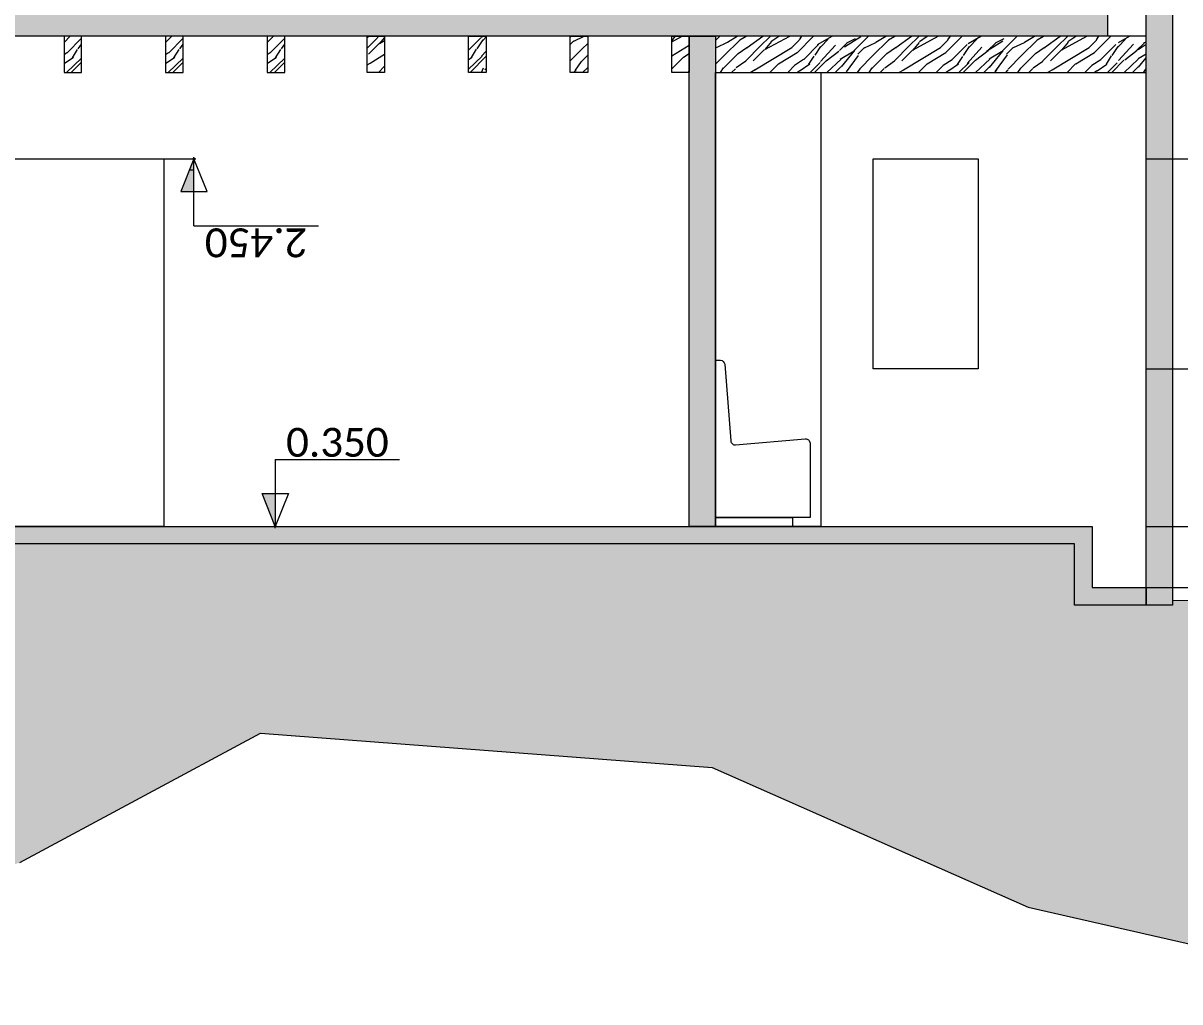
# Model space of a CAD drawing. Header units: metres. Extents: x -197 to 1099, y -24 to 14.
# Drawn here: x 944.16 to 950.77, y -2.37 to 3.22 of the extents above; entities that cross this region are included whole.
import ezdxf
from ezdxf.enums import TextEntityAlignment as Align

# ---------------------------------------------------------------- set-up
doc = ezdxf.new("R2010")
doc.units = ezdxf.units.M
doc.header["$LTSCALE"] = 0.001
doc.header["$PDMODE"] = 34
doc.header["$PDSIZE"] = 0.01
doc.linetypes.add('HIDDENX2', pattern=[19.05, 12.7, -6.35])
doc.layers.get('0').update_dxf_attribs({"lineweight": 13, "true_color": 0x000000})
for name, color, linetype, lineweight, true_color in [('Jach-Anotaciones-CalidaddeLínea 0.09', 7, 'Continuous', 9, 0x000000), ('Jach-Anotaciones-Hatch-Lum100%', 7, 'Continuous', 13, 0x000000), ('Jach-Anotaciones-Hatch-Lum50%', 9, 'Continuous', 13, 0x808080), ('Jach-Anotaciones-Hatch-Lum80%', 250, 'Continuous', 13, 0x333333), ('Jach-Anotaciones-LineasDetalle0.09mm', 7, 'Continuous', 15, 0x000000), ('JACH-Anotaciones-Textos-Lum75% @ 0.075', 7, 'Continuous', 13, 0x404040), ('JACH-Arq-Lineas-Proyeccion Niveles cortes', 9, 'HIDDENX2', 13, 0x808080), ('JACH-Arq-Mobiliario01-', 7, 'Continuous', 13, 0x666666)]:
    doc.layers.add(name, color=color, linetype=linetype, lineweight=lineweight, true_color=true_color)
doc.styles.add('02a-Calibri-JACH(1.8mm)', font='calibri.ttf', dxfattribs={"height": 2.2})
pattern_1 = [(45, (2.1289, -3.14825), (-0.42426407, 0.42426407), [0.12, -0.48]), (53.9726, (2.362218, -3.373106), (2.1213213634, 2.9698474861), [0.1154124, -11.4258174]), (50.7105, (2.33252, -3.35189), (3.3941187722, 4.242634612), [0.1205988, -5.9093256]), (29.5779, (2.20524, -3.224614), (5.9396913864, 3.3941177175), [0.1804992, -17.8694262]), (38.6599, (2.07372, -3.07612), (0.424263336, 0.4242650696), [0.1086648, -5.3245656]), (30.0686, (2.328277, -3.305224), (2.1213196482, 1.2727928944), [0.0931452, -9.2213592]), (33.6901, (1.93371, -3.20764), (0.424264035, 0.42426435), [0.2447532, -2.8146582]), (50.7105, (2.4004, -3.41129), (3.3941187722, 4.242634612), [0.0602994, -5.969625]), (45, (2.21797, -3.23734), (-0.42426407, 0.42426407), [0.06, -0.54]), (45, (2.0822, -3.2713), (-0.42426407, 0.42426407), [0.18, -0.42]), (56.3099, (2.10342, -3.12279), (1.272793197, 2.121319159), [0.061188, -2.9982234]), (47.7263, (2.217968, -3.322194), (8.0610191202, 8.9095438786), [0.1261428, -12.4881348]), (37.4054, (2.25191, -3.31371), (3.8183738783, 2.9698511006), [0.0907962, -8.9888502]), (45, (2.3919, -3.49614), (-0.42426407, 0.42426407), [0.12, -0.48]), (43.8309, (2.370703, -3.559782), (0.42426382061, 0.4242644723), [0.2940612, -29.11206]), (45, (2.0525, -3.2416), (-0.42426407, 0.42426407), [0.06, -0.54]), (45, (2.061, -3.1652), (-0.42426407, 0.42426407), [0.06, -0.54]), (45, (1.8319, -3.31795), (-0.42426407, 0.42426407), [0.09, -0.51]), (35.5377, (1.92523, -3.18219), (0.424263937, 0.424264266), [0.1824828, -3.4671744]), (45, (1.78946, -3.31795), (-0.42426407, 0.42426407), [0.12, -0.48]), (45, (2.12463, -3.74646), (-0.42426407, 0.42426407), [0.066, -0.534]), (45, (2.3198, -3.5089), (-0.42426407, 0.42426407), [0.06, -0.54]), (45, (2.0907, -3.7125), (-0.42426407, 0.42426407), [0.126, -0.474]), (50.4403, (2.281608, -3.470687), (3.8183787048, 4.6669024159), [0.12657, -12.5304432]), (45, (2.2519, -3.4325), (-0.42426407, 0.42426407), [0.114, -0.486]), (45, (2.0228, -3.64464), (-0.42426407, 0.42426407), [0.066, -0.534]), (43.8309, (2.005836, -3.525841), (0.42426382061, 0.4242644723), [0.2940612, -29.11206]), (45, (2.00584, -3.4495), (-0.42426407, 0.42426407), [0.06, -0.54]), (45, (1.9507, -3.4792), (-0.42426407, 0.42426407), [0.06, -0.54]), (45, (2.1204, -3.30947), (-0.42426407, 0.42426407), [0.12, -0.48]), (45, (2.02705, -3.38583), (-0.42426407, 0.42426407), [0.06, -0.54]), (45, (1.8913, -3.4198), (-0.42426407, 0.42426407), [0.12, -0.48]), (64.6538, (2.184027, -3.483415), (2.9698508897, 6.3639588359), [0.0891966, -8.8304436]), (56.3099, (1.99311, -3.43675), (1.272793197, 2.121319159), [0.061188, -2.9982234]), (56.3099, (2.18403, -3.28825), (1.272793197, 2.121319159), [0.061188, -2.9982234]), (50.7105, (1.89553, -3.25431), (3.3941187722, 4.242634612), [0.0602994, -5.969625]), (34.6952, (1.73431, -3.356135), (2.9698462212, 2.1213225838), [0.0670818, -6.641121]), (33.6901, (2.1713, -3.69979), (0.424264035, 0.42426435), [0.061188, -2.9982234]), (135, (2.2222, -3.66585), (-0.42426407, -0.42426407), [0, -0.6]), (31.6076, (1.895528, -3.517356), (8.9095326123, 5.5154459148), [0.129522, -12.8226924]), (56.3099, (2.09493, -3.19916), (1.272793197, 2.121319159), [0.061188, -2.9982234]), (55.3048, (2.36222, -3.466444), (1.6970578632, 2.545582644), [0.0670818, -6.641121]), (33.6901, (2.04826, -3.40705), (0.424264035, 0.42426435), [0.061188, -2.9982234]), (33.6901, (2.06948, -3.34341), (0.424264035, 0.42426435), [0.061188, -2.9982234]), (26.5651, (1.93795, -3.55978), (0.424263484, 0.424264476), [0.0758946, -1.8214716]), (30.9638, (1.84037, -3.36886), (0.424263374, 0.42426443), [0.2473866, -2.2264764]), (28.3008, (1.89553, -3.25431), (3.8183739412, 2.121322985), [0.1879254, -6.076257]), (45, (1.8743, -3.2331), (-0.42426407, 0.42426407), [0.072, -0.528]), (30.9638, (2.17978, -3.62342), (0.424263374, 0.42426443), [0.2473866, -2.2264764]), (30.9638, (2.10766, -3.63615), (0.424263374, 0.42426443), [0.2473866, -2.2264764]), (30.9638, (2.06948, -3.59797), (0.424263374, 0.42426443), [0.2473866, -2.2264764]), (34.6952, (1.83613, -3.45796), (2.9698462212, 2.1213225838), [0.0670818, -6.641121]), (30.9638, (1.97614, -3.33492), (0.424263374, 0.42426443), [0.123693, -2.35017]), (34.6952, (1.971895, -3.593723), (2.9698462212, 2.1213225838), [0.0670818, -6.641121]), (42.6141, (2.22221, -3.402805), (0.42426352545, 0.4242645661), [0.1441248, -14.268369]), (34.6952, (2.099174, -3.373106), (2.9698462212, 2.1213225838), [0.0670818, -6.641121]), (57.5288, (2.15433, -3.33492), (1.2727927045, 2.121320251), [0.055317, -5.4764094]), (34.5626, (1.993108, -3.614937), (5.51542654032, 3.8183827019), [0.2318364, -22.951773]), (36.8699, (2.18403, -3.483415), (0.4242639426, 0.4242637374), [0.0848526, -4.1577876]), (49.7636, (2.02705, -3.55554), (4.2426442934, 5.0911651756), [0.1444992, -7.0804572]), (45, (2.1204, -3.44523), (-0.42426407, 0.42426407), [0.186, -0.414]), (29.7449, (1.780976, -3.402805), (2.1213195093, 1.2727927962), [0.0684108, -6.7726416]), (35.5377, (2.22221, -3.66585), (0.424263937, 0.424264266), [0.1824828, -3.4671744]), (25.0169, (2.04402, -3.66585), (1.6970559375, 0.8485283733), [0.0702282, -6.9525912]), (45, (2.13736, -3.0719), (-0.42426407, 0.42426407), [0.03, -0.57]), (45, (2.32403, -3.25855), (-0.42426407, 0.42426407), [0.06, -0.54]), (56.3099, (2.47677, -3.41129), (1.272793197, 2.121319159), [0.061188, -2.9982234]), (45, (2.4386, -3.3646), (-0.42426407, 0.42426407), [0.108, -0.492]), (28.3008, (2.209483, -3.144003), (3.8183739412, 2.121322985), [0.0626418, -6.2015406]), (33.0207, (2.302821, -3.228856), (9.75853913352, 6.36349514767), [0.1104042, -20.1303864]), (135, (2.47677, -3.4113), (-0.42426407, -0.42426407), [0, -0.6]), (45, (2.5107, -3.3604), (-0.42426407, 0.42426407), [0.054, -0.546]), (45, (2.4301, -3.27977), (-0.42426407, 0.42426407), [0.054, -0.546]), (45, (2.4089, -3.25855), (-0.42426407, 0.42426407), [0.054, -0.546]), (21.0376, (2.26464, -3.114305), (4.2426350356, 1.6970619497), [0.0590934, -5.8502172]), (33.5163, (2.213726, -3.063393), (2.54565036602, 1.69699030741), [0.0551028, -39.129315]), (26.5651, (2.36646, -3.21613), (0.424263484, 0.424264476), [0.0569208, -1.8404448]), (32.4712, (2.15857, -3.00824), (2.54558438, 1.697056579), [0.055317, -5.4764094])]
pattern_2 = [(45, (2.7089, -3.14825), (-0.42426407, 0.42426407), [0.12, -0.48]), (53.9726, (2.942218, -3.373106), (2.1213213634, 2.9698474861), [0.1154124, -11.4258174]), (50.7105, (2.91252, -3.35189), (3.3941187722, 4.242634612), [0.1205988, -5.9093256]), (29.5779, (2.78524, -3.224614), (5.9396913864, 3.3941177175), [0.1804992, -17.8694262]), (38.6599, (2.65372, -3.07612), (0.424263336, 0.4242650696), [0.1086648, -5.3245656]), (30.0686, (2.908277, -3.305224), (2.1213196482, 1.2727928944), [0.0931452, -9.2213592]), (33.6901, (2.51371, -3.20764), (0.424264035, 0.42426435), [0.2447532, -2.8146582]), (50.7105, (2.9804, -3.41129), (3.3941187722, 4.242634612), [0.0602994, -5.969625]), (45, (2.79797, -3.23734), (-0.42426407, 0.42426407), [0.06, -0.54]), (45, (2.6622, -3.2713), (-0.42426407, 0.42426407), [0.18, -0.42]), (56.3099, (2.68342, -3.12279), (1.272793197, 2.121319159), [0.061188, -2.9982234]), (47.7263, (2.797968, -3.322194), (8.0610191202, 8.9095438786), [0.1261428, -12.4881348]), (37.4054, (2.83191, -3.31371), (3.8183738783, 2.9698511006), [0.0907962, -8.9888502]), (45, (2.9719, -3.49614), (-0.42426407, 0.42426407), [0.12, -0.48]), (43.8309, (2.950703, -3.559782), (0.42426382061, 0.4242644723), [0.2940612, -29.11206]), (45, (2.6325, -3.2416), (-0.42426407, 0.42426407), [0.06, -0.54]), (45, (2.641, -3.1652), (-0.42426407, 0.42426407), [0.06, -0.54]), (45, (2.4119, -3.31795), (-0.42426407, 0.42426407), [0.09, -0.51]), (35.5377, (2.50523, -3.18219), (0.424263937, 0.424264266), [0.1824828, -3.4671744]), (45, (2.36946, -3.31795), (-0.42426407, 0.42426407), [0.12, -0.48]), (45, (2.70463, -3.74646), (-0.42426407, 0.42426407), [0.066, -0.534]), (45, (2.8998, -3.5089), (-0.42426407, 0.42426407), [0.06, -0.54]), (45, (2.6707, -3.7125), (-0.42426407, 0.42426407), [0.126, -0.474]), (50.4403, (2.861608, -3.470687), (3.8183787048, 4.6669024159), [0.12657, -12.5304432]), (45, (2.8319, -3.4325), (-0.42426407, 0.42426407), [0.114, -0.486]), (45, (2.6028, -3.64464), (-0.42426407, 0.42426407), [0.066, -0.534]), (43.8309, (2.585836, -3.525841), (0.42426382061, 0.4242644723), [0.2940612, -29.11206]), (45, (2.58584, -3.4495), (-0.42426407, 0.42426407), [0.06, -0.54]), (45, (2.5307, -3.4792), (-0.42426407, 0.42426407), [0.06, -0.54]), (45, (2.7004, -3.30947), (-0.42426407, 0.42426407), [0.12, -0.48]), (45, (2.60705, -3.38583), (-0.42426407, 0.42426407), [0.06, -0.54]), (45, (2.4713, -3.4198), (-0.42426407, 0.42426407), [0.12, -0.48]), (64.6538, (2.764027, -3.483415), (2.9698508897, 6.3639588359), [0.0891966, -8.8304436]), (56.3099, (2.57311, -3.43675), (1.272793197, 2.121319159), [0.061188, -2.9982234]), (56.3099, (2.76403, -3.28825), (1.272793197, 2.121319159), [0.061188, -2.9982234]), (50.7105, (2.47553, -3.25431), (3.3941187722, 4.242634612), [0.0602994, -5.969625]), (34.6952, (2.31431, -3.356135), (2.9698462212, 2.1213225838), [0.0670818, -6.641121]), (33.6901, (2.7513, -3.69979), (0.424264035, 0.42426435), [0.061188, -2.9982234]), (135, (2.8022, -3.66585), (-0.42426407, -0.42426407), [0, -0.6]), (31.6076, (2.475528, -3.517356), (8.9095326123, 5.5154459148), [0.129522, -12.8226924]), (56.3099, (2.67493, -3.19916), (1.272793197, 2.121319159), [0.061188, -2.9982234]), (55.3048, (2.94222, -3.466444), (1.6970578632, 2.545582644), [0.0670818, -6.641121]), (33.6901, (2.62826, -3.40705), (0.424264035, 0.42426435), [0.061188, -2.9982234]), (33.6901, (2.64948, -3.34341), (0.424264035, 0.42426435), [0.061188, -2.9982234]), (26.5651, (2.51795, -3.55978), (0.424263484, 0.424264476), [0.0758946, -1.8214716]), (30.9638, (2.42037, -3.36886), (0.424263374, 0.42426443), [0.2473866, -2.2264764]), (28.3008, (2.47553, -3.25431), (3.8183739412, 2.121322985), [0.1879254, -6.076257]), (45, (2.4543, -3.2331), (-0.42426407, 0.42426407), [0.072, -0.528]), (30.9638, (2.75978, -3.62342), (0.424263374, 0.42426443), [0.2473866, -2.2264764]), (30.9638, (2.68766, -3.63615), (0.424263374, 0.42426443), [0.2473866, -2.2264764]), (30.9638, (2.64948, -3.59797), (0.424263374, 0.42426443), [0.2473866, -2.2264764]), (34.6952, (2.41613, -3.45796), (2.9698462212, 2.1213225838), [0.0670818, -6.641121]), (30.9638, (2.55614, -3.33492), (0.424263374, 0.42426443), [0.123693, -2.35017]), (34.6952, (2.551895, -3.593723), (2.9698462212, 2.1213225838), [0.0670818, -6.641121]), (42.6141, (2.80221, -3.402805), (0.42426352545, 0.4242645661), [0.1441248, -14.268369]), (34.6952, (2.679174, -3.373106), (2.9698462212, 2.1213225838), [0.0670818, -6.641121]), (57.5288, (2.73433, -3.33492), (1.2727927045, 2.121320251), [0.055317, -5.4764094]), (34.5626, (2.573108, -3.614937), (5.51542654032, 3.8183827019), [0.2318364, -22.951773]), (36.8699, (2.76403, -3.483415), (0.4242639426, 0.4242637374), [0.0848526, -4.1577876]), (49.7636, (2.60705, -3.55554), (4.2426442934, 5.0911651756), [0.1444992, -7.0804572]), (45, (2.7004, -3.44523), (-0.42426407, 0.42426407), [0.186, -0.414]), (29.7449, (2.360976, -3.402805), (2.1213195093, 1.2727927962), [0.0684108, -6.7726416]), (35.5377, (2.80221, -3.66585), (0.424263937, 0.424264266), [0.1824828, -3.4671744]), (25.0169, (2.62402, -3.66585), (1.6970559375, 0.8485283733), [0.0702282, -6.9525912]), (45, (2.71736, -3.0719), (-0.42426407, 0.42426407), [0.03, -0.57]), (45, (2.90403, -3.25855), (-0.42426407, 0.42426407), [0.06, -0.54]), (56.3099, (3.05677, -3.41129), (1.272793197, 2.121319159), [0.061188, -2.9982234]), (45, (3.0186, -3.3646), (-0.42426407, 0.42426407), [0.108, -0.492]), (28.3008, (2.789483, -3.144003), (3.8183739412, 2.121322985), [0.0626418, -6.2015406]), (33.0207, (2.882821, -3.228856), (9.75853913352, 6.36349514767), [0.1104042, -20.1303864]), (135, (3.05677, -3.4113), (-0.42426407, -0.42426407), [0, -0.6]), (45, (3.0907, -3.3604), (-0.42426407, 0.42426407), [0.054, -0.546]), (45, (3.0101, -3.27977), (-0.42426407, 0.42426407), [0.054, -0.546]), (45, (2.9889, -3.25855), (-0.42426407, 0.42426407), [0.054, -0.546]), (21.0376, (2.84464, -3.114305), (4.2426350356, 1.6970619497), [0.0590934, -5.8502172]), (33.5163, (2.793726, -3.063393), (2.54565036602, 1.69699030741), [0.0551028, -39.129315]), (26.5651, (2.94646, -3.21613), (0.424263484, 0.424264476), [0.0569208, -1.8404448]), (32.4712, (2.73857, -3.00824), (2.54558438, 1.697056579), [0.055317, -5.4764094])]
pattern_3 = [(45, (3.2889, -3.14825), (-0.42426407, 0.42426407), [0.12, -0.48]), (53.9726, (3.522218, -3.373106), (2.1213213634, 2.9698474861), [0.1154124, -11.4258174]), (50.7105, (3.49252, -3.35189), (3.3941187722, 4.242634612), [0.1205988, -5.9093256]), (29.5779, (3.36524, -3.224614), (5.9396913864, 3.3941177175), [0.1804992, -17.8694262]), (38.6599, (3.23372, -3.07612), (0.424263336, 0.4242650696), [0.1086648, -5.3245656]), (30.0686, (3.488277, -3.305224), (2.1213196482, 1.2727928944), [0.0931452, -9.2213592]), (33.6901, (3.09371, -3.20764), (0.424264035, 0.42426435), [0.2447532, -2.8146582]), (50.7105, (3.5604, -3.41129), (3.3941187722, 4.242634612), [0.0602994, -5.969625]), (45, (3.37797, -3.23734), (-0.42426407, 0.42426407), [0.06, -0.54]), (45, (3.2422, -3.2713), (-0.42426407, 0.42426407), [0.18, -0.42]), (56.3099, (3.26342, -3.12279), (1.272793197, 2.121319159), [0.061188, -2.9982234]), (47.7263, (3.377968, -3.322194), (8.0610191202, 8.9095438786), [0.1261428, -12.4881348]), (37.4054, (3.41191, -3.31371), (3.8183738783, 2.9698511006), [0.0907962, -8.9888502]), (45, (3.5519, -3.49614), (-0.42426407, 0.42426407), [0.12, -0.48]), (43.8309, (3.530703, -3.559782), (0.42426382061, 0.4242644723), [0.2940612, -29.11206]), (45, (3.2125, -3.2416), (-0.42426407, 0.42426407), [0.06, -0.54]), (45, (3.221, -3.1652), (-0.42426407, 0.42426407), [0.06, -0.54]), (45, (2.9919, -3.31795), (-0.42426407, 0.42426407), [0.09, -0.51]), (35.5377, (3.08523, -3.18219), (0.424263937, 0.424264266), [0.1824828, -3.4671744]), (45, (2.94946, -3.31795), (-0.42426407, 0.42426407), [0.12, -0.48]), (45, (3.28463, -3.74646), (-0.42426407, 0.42426407), [0.066, -0.534]), (45, (3.4798, -3.5089), (-0.42426407, 0.42426407), [0.06, -0.54]), (45, (3.2507, -3.7125), (-0.42426407, 0.42426407), [0.126, -0.474]), (50.4403, (3.441608, -3.470687), (3.8183787048, 4.6669024159), [0.12657, -12.5304432]), (45, (3.4119, -3.4325), (-0.42426407, 0.42426407), [0.114, -0.486]), (45, (3.1828, -3.64464), (-0.42426407, 0.42426407), [0.066, -0.534]), (43.8309, (3.165836, -3.525841), (0.42426382061, 0.4242644723), [0.2940612, -29.11206]), (45, (3.16584, -3.4495), (-0.42426407, 0.42426407), [0.06, -0.54]), (45, (3.1107, -3.4792), (-0.42426407, 0.42426407), [0.06, -0.54]), (45, (3.2804, -3.30947), (-0.42426407, 0.42426407), [0.12, -0.48]), (45, (3.18705, -3.38583), (-0.42426407, 0.42426407), [0.06, -0.54]), (45, (3.0513, -3.4198), (-0.42426407, 0.42426407), [0.12, -0.48]), (64.6538, (3.344027, -3.483415), (2.9698508897, 6.3639588359), [0.0891966, -8.8304436]), (56.3099, (3.15311, -3.43675), (1.272793197, 2.121319159), [0.061188, -2.9982234]), (56.3099, (3.34403, -3.28825), (1.272793197, 2.121319159), [0.061188, -2.9982234]), (50.7105, (3.05553, -3.25431), (3.3941187722, 4.242634612), [0.0602994, -5.969625]), (34.6952, (2.89431, -3.356135), (2.9698462212, 2.1213225838), [0.0670818, -6.641121]), (33.6901, (3.3313, -3.69979), (0.424264035, 0.42426435), [0.061188, -2.9982234]), (135, (3.3822, -3.66585), (-0.42426407, -0.42426407), [0, -0.6]), (31.6076, (3.055528, -3.517356), (8.9095326123, 5.5154459148), [0.129522, -12.8226924]), (56.3099, (3.25493, -3.19916), (1.272793197, 2.121319159), [0.061188, -2.9982234]), (55.3048, (3.52222, -3.466444), (1.6970578632, 2.545582644), [0.0670818, -6.641121]), (33.6901, (3.20826, -3.40705), (0.424264035, 0.42426435), [0.061188, -2.9982234]), (33.6901, (3.22948, -3.34341), (0.424264035, 0.42426435), [0.061188, -2.9982234]), (26.5651, (3.09795, -3.55978), (0.424263484, 0.424264476), [0.0758946, -1.8214716]), (30.9638, (3.00037, -3.36886), (0.424263374, 0.42426443), [0.2473866, -2.2264764]), (28.3008, (3.05553, -3.25431), (3.8183739412, 2.121322985), [0.1879254, -6.076257]), (45, (3.0343, -3.2331), (-0.42426407, 0.42426407), [0.072, -0.528]), (30.9638, (3.33978, -3.62342), (0.424263374, 0.42426443), [0.2473866, -2.2264764]), (30.9638, (3.26766, -3.63615), (0.424263374, 0.42426443), [0.2473866, -2.2264764]), (30.9638, (3.22948, -3.59797), (0.424263374, 0.42426443), [0.2473866, -2.2264764]), (34.6952, (2.99613, -3.45796), (2.9698462212, 2.1213225838), [0.0670818, -6.641121]), (30.9638, (3.13614, -3.33492), (0.424263374, 0.42426443), [0.123693, -2.35017]), (34.6952, (3.131895, -3.593723), (2.9698462212, 2.1213225838), [0.0670818, -6.641121]), (42.6141, (3.38221, -3.402805), (0.42426352545, 0.4242645661), [0.1441248, -14.268369]), (34.6952, (3.259174, -3.373106), (2.9698462212, 2.1213225838), [0.0670818, -6.641121]), (57.5288, (3.31433, -3.33492), (1.2727927045, 2.121320251), [0.055317, -5.4764094]), (34.5626, (3.153108, -3.614937), (5.51542654032, 3.8183827019), [0.2318364, -22.951773]), (36.8699, (3.34403, -3.483415), (0.4242639426, 0.4242637374), [0.0848526, -4.1577876]), (49.7636, (3.18705, -3.55554), (4.2426442934, 5.0911651756), [0.1444992, -7.0804572]), (45, (3.2804, -3.44523), (-0.42426407, 0.42426407), [0.186, -0.414]), (29.7449, (2.940976, -3.402805), (2.1213195093, 1.2727927962), [0.0684108, -6.7726416]), (35.5377, (3.38221, -3.66585), (0.424263937, 0.424264266), [0.1824828, -3.4671744]), (25.0169, (3.20402, -3.66585), (1.6970559375, 0.8485283733), [0.0702282, -6.9525912]), (45, (3.29736, -3.0719), (-0.42426407, 0.42426407), [0.03, -0.57]), (45, (3.48403, -3.25855), (-0.42426407, 0.42426407), [0.06, -0.54]), (56.3099, (3.63677, -3.41129), (1.272793197, 2.121319159), [0.061188, -2.9982234]), (45, (3.5986, -3.3646), (-0.42426407, 0.42426407), [0.108, -0.492]), (28.3008, (3.369483, -3.144003), (3.8183739412, 2.121322985), [0.0626418, -6.2015406]), (33.0207, (3.462821, -3.228856), (9.75853913352, 6.36349514767), [0.1104042, -20.1303864]), (135, (3.63677, -3.4113), (-0.42426407, -0.42426407), [0, -0.6]), (45, (3.6707, -3.3604), (-0.42426407, 0.42426407), [0.054, -0.546]), (45, (3.5901, -3.27977), (-0.42426407, 0.42426407), [0.054, -0.546]), (45, (3.5689, -3.25855), (-0.42426407, 0.42426407), [0.054, -0.546]), (21.0376, (3.42464, -3.114305), (4.2426350356, 1.6970619497), [0.0590934, -5.8502172]), (33.5163, (3.373726, -3.063393), (2.54565036602, 1.69699030741), [0.0551028, -39.129315]), (26.5651, (3.52646, -3.21613), (0.424263484, 0.424264476), [0.0569208, -1.8404448]), (32.4712, (3.31857, -3.00824), (2.54558438, 1.697056579), [0.055317, -5.4764094])]
pattern_4 = [(0, (169.421, 45.032), (0, 6.985), [5.08, -1.905]), (90, (169.421, 45.032), (-6.985, 4e-16), [5.08, -1.905])]

# ---------------------------------------------------------------- blocks, each defined once
blk = doc.blocks.new('*U351')
at = {"lineweight": 0, "ltscale": 100}
h = blk.add_hatch(dxfattribs=at)
h.set_pattern_fill('ANGLE', color=256)
h.set_pattern_definition(pattern_4)
h.paths.add_polyline_path([(0, 2.5), (0, 0), (1, 2.5)])
h = blk.add_hatch(color=256, dxfattribs=at)
h.dxf.hatch_style = 1
h.paths.add_polyline_path([(0, 2.5), (0, 0), (1, 2.5)])
for points in [[(0, 5.099), (-9.466, 5.099)], [(0, 5.099), (0, 1.25)]]:
    blk.add_lwpolyline(points, dxfattribs=at)
for points in [[(0, 0), (1, 2.5), (-1, 2.5)], [(0, 2.5), (0, 0), (1, 2.5)]]:
    blk.add_lwpolyline(points, close=True, dxfattribs=at)
blk.add_point((0, 0), dxfattribs=at)
at = {"lineweight": 0, "ltscale": 100, "style": '02a-Calibri-JACH(1.8mm)'}
blk.add_attdef('ALT', text='', height=2.2, dxfattribs=at).set_placement((-4.733, 6.401), align=Align.MIDDLE_CENTER)
blk = doc.blocks.new('*U383')
at = {"lineweight": 0, "ltscale": 100}
h = blk.add_hatch(dxfattribs=at)
h.set_pattern_fill('ANGLE', color=256)
h.set_pattern_definition(pattern_4)
h.paths.add_polyline_path([(0, 2.5), (0, 0), (1, 2.5)])
h = blk.add_hatch(color=256, dxfattribs=at)
h.dxf.hatch_style = 1
h.paths.add_polyline_path([(0, 2.5), (0, 0), (1, 2.5)])
for points in [[(0, 5.099), (-9.466, 5.099)], [(0, 5.099), (0, 1.25)]]:
    blk.add_lwpolyline(points, dxfattribs=at)
for points in [[(0, 0), (1, 2.5), (-1, 2.5)], [(0, 2.5), (0, 0), (1, 2.5)]]:
    blk.add_lwpolyline(points, close=True, dxfattribs=at)
blk.add_point((0, 0), dxfattribs=at)
at = {"lineweight": 0, "ltscale": 100, "style": '02a-Calibri-JACH(1.8mm)'}
blk.add_attdef('ALT', text='', height=2.2, dxfattribs=at).set_placement((-4.733, 6.401), align=Align.MIDDLE_CENTER)

msp = doc.modelspace()

# ---------------------------------------------------------------- hatches: boundary and pattern name
at = {"layer": 'Jach-Anotaciones-Hatch-Lum100%', "ltscale": 100}
h = msp.add_hatch(color=256, dxfattribs=at)
h.dxf.hatch_style = 1
h.paths.add_polyline_path([(950.57317, 3.5), (950.7231, 3.5), (950.7231, -0.1), (950.57317, -0.1)])
h = msp.add_hatch(color=256, dxfattribs=at)
h.dxf.hatch_style = 1
h.paths.add_polyline_path([(943.81466, 3.3), (950.22317, 3.3), (950.22317, 3.37), (950.35317, 3.37), (950.35317, 3.15), (943.81466, 3.15)])
h = msp.add_hatch(color=256, dxfattribs=at)
h.dxf.hatch_style = 1
h.paths.add_polyline_path([(947.96466, 3.15), (948.11466, 3.15), (948.11466, 0.35), (947.96466, 0.35)])
h = msp.add_hatch(color=256, dxfattribs=at)
h.dxf.hatch_style = 1
h.paths.add_polyline_path([(950.57317, -0.1), (950.16466, -0.1), (950.16466, 0.25), (943.81466, 0.25), (943.81466, -0.0375), (937.16466, -0.0375), (937.16466, 0.025), (935.91466, 0.025), (935.91466, -0.2125), (929.46466, -0.2125), (929.46466, -0.1125), (935.81466, -0.1125), (935.81466, 0.125), (935.82316, 0.125), (935.82316, 0.122), (935.82616, 0.122), (935.82616, 0.11), (935.84116, 0.11), (935.84116, 0.122), (935.84416, 0.12201), (935.84416, 0.125), (937.31466, 0.125), (937.31466, 0.0625), (943.66663, 0.06105), (943.66466, 0.35), (950.26466, 0.35), (950.26466, 0.25), (950.26466, 0), (950.57317, 0)])
at = {"layer": 'Jach-Anotaciones-Hatch-Lum50%', "ltscale": 100}
h = msp.add_hatch(dxfattribs=at)
h.set_pattern_fill('WOOD_01', color=256, scale=0.6, angle=45, pattern_type=2)
h.set_pattern_definition(pattern_1)
h.paths.add_polyline_path([(944.39466, 2.94355), (944.49466, 2.94355), (944.49466, 3.15), (944.39466, 3.15)])
h = msp.add_hatch(dxfattribs=at)
h.set_pattern_fill('WOOD_01', color=256, scale=0.6, angle=45, pattern_type=2)
h.set_pattern_definition(pattern_2)
h.paths.add_polyline_path([(944.97466, 2.94355), (945.07466, 2.94355), (945.07466, 3.15), (944.97466, 3.15)])
h = msp.add_hatch(dxfattribs=at)
h.set_pattern_fill('WOOD_01', color=256, scale=0.6, angle=45, pattern_type=2)
h.set_pattern_definition(pattern_3)
h.paths.add_polyline_path([(945.55466, 2.94355), (945.65466, 2.94355), (945.65466, 3.15), (945.55466, 3.15)])
h = msp.add_hatch(dxfattribs=at)
h.set_pattern_fill('WOOD_01', color=256, scale=0.6, angle=45, pattern_type=2)
h.set_pattern_definition(pattern_3)
h.paths.add_polyline_path([(946.22466, 2.94355), (946.12466, 2.94355), (946.12466, 3.15), (946.22466, 3.15)])
h = msp.add_hatch(dxfattribs=at)
h.set_pattern_fill('WOOD_01', color=256, scale=0.6, angle=45, pattern_type=2)
h.set_pattern_definition(pattern_2)
h.paths.add_polyline_path([(946.80466, 2.94355), (946.70466, 2.94355), (946.70466, 3.15), (946.80466, 3.15)])
h = msp.add_hatch(dxfattribs=at)
h.set_pattern_fill('WOOD_01', color=256, scale=0.6, angle=45, pattern_type=2)
h.set_pattern_definition(pattern_1)
h.paths.add_polyline_path([(947.38466, 2.94355), (947.28466, 2.94355), (947.28466, 3.15), (947.38466, 3.15)])
h = msp.add_hatch(dxfattribs=at)
h.set_pattern_fill('WOOD_01', color=256, scale=0.6, angle=45, pattern_type=2)
h.set_pattern_definition([(45, (1.5489, -3.14825), (-0.42426407, 0.42426407), [0.12, -0.48]), (53.9726, (1.782218, -3.373106), (2.1213213634, 2.9698474861), [0.1154124, -11.4258174]), (50.7105, (1.75252, -3.35189), (3.3941187722, 4.242634612), [0.1205988, -5.9093256]), (29.5779, (1.62524, -3.224614), (5.9396913864, 3.3941177175), [0.1804992, -17.8694262]), (38.6599, (1.49372, -3.07612), (0.424263336, 0.4242650696), [0.1086648, -5.3245656]), (30.0686, (1.748277, -3.305224), (2.1213196482, 1.2727928944), [0.0931452, -9.2213592]), (33.6901, (1.35371, -3.20764), (0.424264035, 0.42426435), [0.2447532, -2.8146582]), (50.7105, (1.8204, -3.41129), (3.3941187722, 4.242634612), [0.0602994, -5.969625]), (45, (1.63797, -3.23734), (-0.42426407, 0.42426407), [0.06, -0.54]), (45, (1.5022, -3.2713), (-0.42426407, 0.42426407), [0.18, -0.42]), (56.3099, (1.52342, -3.12279), (1.272793197, 2.121319159), [0.061188, -2.9982234]), (47.7263, (1.637968, -3.322194), (8.0610191202, 8.9095438786), [0.1261428, -12.4881348]), (37.4054, (1.67191, -3.31371), (3.8183738783, 2.9698511006), [0.0907962, -8.9888502]), (45, (1.8119, -3.49614), (-0.42426407, 0.42426407), [0.12, -0.48]), (43.8309, (1.790703, -3.559782), (0.42426382061, 0.4242644723), [0.2940612, -29.11206]), (45, (1.4725, -3.2416), (-0.42426407, 0.42426407), [0.06, -0.54]), (45, (1.481, -3.1652), (-0.42426407, 0.42426407), [0.06, -0.54]), (45, (1.2519, -3.31795), (-0.42426407, 0.42426407), [0.09, -0.51]), (35.5377, (1.34523, -3.18219), (0.424263937, 0.424264266), [0.1824828, -3.4671744]), (45, (1.20946, -3.31795), (-0.42426407, 0.42426407), [0.12, -0.48]), (45, (1.54463, -3.74646), (-0.42426407, 0.42426407), [0.066, -0.534]), (45, (1.7398, -3.5089), (-0.42426407, 0.42426407), [0.06, -0.54]), (45, (1.5107, -3.7125), (-0.42426407, 0.42426407), [0.126, -0.474]), (50.4403, (1.701608, -3.470687), (3.8183787048, 4.6669024159), [0.12657, -12.5304432]), (45, (1.6719, -3.4325), (-0.42426407, 0.42426407), [0.114, -0.486]), (45, (1.4428, -3.64464), (-0.42426407, 0.42426407), [0.066, -0.534]), (43.8309, (1.425836, -3.525841), (0.42426382061, 0.4242644723), [0.2940612, -29.11206]), (45, (1.42584, -3.4495), (-0.42426407, 0.42426407), [0.06, -0.54]), (45, (1.3707, -3.4792), (-0.42426407, 0.42426407), [0.06, -0.54]), (45, (1.5404, -3.30947), (-0.42426407, 0.42426407), [0.12, -0.48]), (45, (1.44705, -3.38583), (-0.42426407, 0.42426407), [0.06, -0.54]), (45, (1.3113, -3.4198), (-0.42426407, 0.42426407), [0.12, -0.48]), (64.6538, (1.604027, -3.483415), (2.9698508897, 6.3639588359), [0.0891966, -8.8304436]), (56.3099, (1.41311, -3.43675), (1.272793197, 2.121319159), [0.061188, -2.9982234]), (56.3099, (1.60403, -3.28825), (1.272793197, 2.121319159), [0.061188, -2.9982234]), (50.7105, (1.31553, -3.25431), (3.3941187722, 4.242634612), [0.0602994, -5.969625]), (34.6952, (1.15431, -3.356135), (2.9698462212, 2.1213225838), [0.0670818, -6.641121]), (33.6901, (1.5913, -3.69979), (0.424264035, 0.42426435), [0.061188, -2.9982234]), (135, (1.6422, -3.66585), (-0.42426407, -0.42426407), [0, -0.6]), (31.6076, (1.315528, -3.517356), (8.9095326123, 5.5154459148), [0.129522, -12.8226924]), (56.3099, (1.51493, -3.19916), (1.272793197, 2.121319159), [0.061188, -2.9982234]), (55.3048, (1.78222, -3.466444), (1.6970578632, 2.545582644), [0.0670818, -6.641121]), (33.6901, (1.46826, -3.40705), (0.424264035, 0.42426435), [0.061188, -2.9982234]), (33.6901, (1.48948, -3.34341), (0.424264035, 0.42426435), [0.061188, -2.9982234]), (26.5651, (1.35795, -3.55978), (0.424263484, 0.424264476), [0.0758946, -1.8214716]), (30.9638, (1.26037, -3.36886), (0.424263374, 0.42426443), [0.2473866, -2.2264764]), (28.3008, (1.31553, -3.25431), (3.8183739412, 2.121322985), [0.1879254, -6.076257]), (45, (1.2943, -3.2331), (-0.42426407, 0.42426407), [0.072, -0.528]), (30.9638, (1.59978, -3.62342), (0.424263374, 0.42426443), [0.2473866, -2.2264764]), (30.9638, (1.52766, -3.63615), (0.424263374, 0.42426443), [0.2473866, -2.2264764]), (30.9638, (1.48948, -3.59797), (0.424263374, 0.42426443), [0.2473866, -2.2264764]), (34.6952, (1.25613, -3.45796), (2.9698462212, 2.1213225838), [0.0670818, -6.641121]), (30.9638, (1.39614, -3.33492), (0.424263374, 0.42426443), [0.123693, -2.35017]), (34.6952, (1.391895, -3.593723), (2.9698462212, 2.1213225838), [0.0670818, -6.641121]), (42.6141, (1.64221, -3.402805), (0.42426352545, 0.4242645661), [0.1441248, -14.268369]), (34.6952, (1.519174, -3.373106), (2.9698462212, 2.1213225838), [0.0670818, -6.641121]), (57.5288, (1.57433, -3.33492), (1.2727927045, 2.121320251), [0.055317, -5.4764094]), (34.5626, (1.413108, -3.614937), (5.51542654032, 3.8183827019), [0.2318364, -22.951773]), (36.8699, (1.60403, -3.483415), (0.4242639426, 0.4242637374), [0.0848526, -4.1577876]), (49.7636, (1.44705, -3.55554), (4.2426442934, 5.0911651756), [0.1444992, -7.0804572]), (45, (1.5404, -3.44523), (-0.42426407, 0.42426407), [0.186, -0.414]), (29.7449, (1.200976, -3.402805), (2.1213195093, 1.2727927962), [0.0684108, -6.7726416]), (35.5377, (1.64221, -3.66585), (0.424263937, 0.424264266), [0.1824828, -3.4671744]), (25.0169, (1.46402, -3.66585), (1.6970559375, 0.8485283733), [0.0702282, -6.9525912]), (45, (1.55736, -3.0719), (-0.42426407, 0.42426407), [0.03, -0.57]), (45, (1.74403, -3.25855), (-0.42426407, 0.42426407), [0.06, -0.54]), (56.3099, (1.89677, -3.41129), (1.272793197, 2.121319159), [0.061188, -2.9982234]), (45, (1.8586, -3.3646), (-0.42426407, 0.42426407), [0.108, -0.492]), (28.3008, (1.629483, -3.144003), (3.8183739412, 2.121322985), [0.0626418, -6.2015406]), (33.0207, (1.722821, -3.228856), (9.75853913352, 6.36349514767), [0.1104042, -20.1303864]), (135, (1.89677, -3.4113), (-0.42426407, -0.42426407), [0, -0.6]), (45, (1.9307, -3.3604), (-0.42426407, 0.42426407), [0.054, -0.546]), (45, (1.8501, -3.27977), (-0.42426407, 0.42426407), [0.054, -0.546]), (45, (1.8289, -3.25855), (-0.42426407, 0.42426407), [0.054, -0.546]), (21.0376, (1.68464, -3.114305), (4.2426350356, 1.6970619497), [0.0590934, -5.8502172]), (33.5163, (1.633726, -3.063393), (2.54565036602, 1.69699030741), [0.0551028, -39.129315]), (26.5651, (1.78646, -3.21613), (0.424263484, 0.424264476), [0.0569208, -1.8404448]), (32.4712, (1.57857, -3.00824), (2.54558438, 1.697056579), [0.055317, -5.4764094])])
h.paths.add_polyline_path([(947.96466, 2.94355), (947.86466, 2.94355), (947.86466, 3.15), (947.96466, 3.15)])
h = msp.add_hatch(dxfattribs=at)
h.set_pattern_fill('WOOD_01', color=256, scale=0.6, angle=45, pattern_type=2)
h.set_pattern_definition([(45, (-0.0297, 0.63215), (-0.42426407, 0.42426407), [0.12, -0.48]), (53.9726, (0.203647, 0.407294), (2.1213213634, 2.9698474861), [0.1154124, -11.4258174]), (50.7105, (0.17395, 0.428507), (3.3941187722, 4.242634612), [0.1205988, -5.9093256]), (29.5779, (0.04667, 0.555786), (5.9396913864, 3.3941177175), [0.1804992, -17.8694262]), (38.6599, (-0.08485, 0.70428), (0.424263336, 0.4242650696), [0.1086648, -5.3245656]), (30.0686, (0.169706, 0.475176), (2.1213196482, 1.2727928944), [0.0931452, -9.2213592]), (33.6901, (-0.22486, 0.57276), (0.424264035, 0.42426435), [0.2447532, -2.8146582]), (50.7105, (0.24183, 0.36911), (3.3941187722, 4.242634612), [0.0602994, -5.969625]), (45, (0.0594, 0.54306), (-0.42426407, 0.42426407), [0.06, -0.54]), (45, (-0.07637, 0.5091), (-0.42426407, 0.42426407), [0.18, -0.42]), (56.3099, (-0.05515, 0.65761), (1.272793197, 2.121319159), [0.061188, -2.9982234]), (47.7263, (0.059397, 0.458205), (8.0610191202, 8.9095438786), [0.1261428, -12.4881348]), (37.4054, (0.09334, 0.46669), (3.8183738783, 2.9698511006), [0.0907962, -8.9888502]), (45, (0.23335, 0.28426), (-0.42426407, 0.42426407), [0.12, -0.48]), (43.8309, (0.212132, 0.220617), (0.42426382061, 0.4242644723), [0.2940612, -29.11206]), (45, (-0.10607, 0.5388), (-0.42426407, 0.42426407), [0.06, -0.54]), (45, (-0.0976, 0.6152), (-0.42426407, 0.42426407), [0.06, -0.54]), (45, (-0.3267, 0.46245), (-0.42426407, 0.42426407), [0.09, -0.51]), (35.5377, (-0.23335, 0.59821), (0.424263937, 0.424264266), [0.1824828, -3.4671744]), (45, (-0.3691, 0.46245), (-0.42426407, 0.42426407), [0.12, -0.48]), (45, (-0.03394, 0.03394), (-0.42426407, 0.42426407), [0.066, -0.534]), (45, (0.1612, 0.2715), (-0.42426407, 0.42426407), [0.06, -0.54]), (45, (-0.0679, 0.0679), (-0.42426407, 0.42426407), [0.126, -0.474]), (50.4403, (0.123037, 0.309713), (3.8183787048, 4.6669024159), [0.12657, -12.5304432]), (45, (0.09334, 0.3479), (-0.42426407, 0.42426407), [0.114, -0.486]), (45, (-0.13576, 0.13576), (-0.42426407, 0.42426407), [0.066, -0.534]), (43.8309, (-0.152735, 0.254558), (0.42426382061, 0.4242644723), [0.2940612, -29.11206]), (45, (-0.15274, 0.3309), (-0.42426407, 0.42426407), [0.06, -0.54]), (45, (-0.2079, 0.3012), (-0.42426407, 0.42426407), [0.06, -0.54]), (45, (-0.0382, 0.47093), (-0.42426407, 0.42426407), [0.12, -0.48]), (45, (-0.1315, 0.39457), (-0.42426407, 0.42426407), [0.06, -0.54]), (45, (-0.2673, 0.3606), (-0.42426407, 0.42426407), [0.12, -0.48]), (64.6538, (0.025456, 0.296985), (2.9698508897, 6.3639588359), [0.0891966, -8.8304436]), (56.3099, (-0.16546, 0.34365), (1.272793197, 2.121319159), [0.061188, -2.9982234]), (56.3099, (0.02546, 0.49215), (1.272793197, 2.121319159), [0.061188, -2.9982234]), (50.7105, (-0.263044, 0.52609), (3.3941187722, 4.242634612), [0.0602994, -5.969625]), (34.6952, (-0.424264, 0.424264), (2.9698462212, 2.1213225838), [0.0670818, -6.641121]), (33.6901, (0.01273, 0.08061), (0.424264035, 0.42426435), [0.061188, -2.9982234]), (135, (0.06364, 0.11455), (-0.42426407, -0.42426407), [0, -0.6]), (31.6076, (-0.263044, 0.263044), (8.9095326123, 5.5154459148), [0.129522, -12.8226924]), (56.3099, (-0.06364, 0.58124), (1.272793197, 2.121319159), [0.061188, -2.9982234]), (55.3048, (0.203647, 0.313955), (1.6970578632, 2.545582644), [0.0670818, -6.641121]), (33.6901, (-0.11031, 0.37335), (0.424264035, 0.42426435), [0.061188, -2.9982234]), (33.6901, (-0.0891, 0.43699), (0.424264035, 0.42426435), [0.061188, -2.9982234]), (26.5651, (-0.22062, 0.22062), (0.424263484, 0.424264476), [0.0758946, -1.8214716]), (30.9638, (-0.3182, 0.41154), (0.424263374, 0.42426443), [0.2473866, -2.2264764]), (28.3008, (-0.263044, 0.52609), (3.8183739412, 2.121322985), [0.1879254, -6.076257]), (45, (-0.28426, 0.5473), (-0.42426407, 0.42426407), [0.072, -0.528]), (30.9638, (0.02121, 0.15698), (0.424263374, 0.42426443), [0.2473866, -2.2264764]), (30.9638, (-0.05091, 0.14425), (0.424263374, 0.42426443), [0.2473866, -2.2264764]), (30.9638, (-0.0891, 0.18243), (0.424263374, 0.42426443), [0.2473866, -2.2264764]), (34.6952, (-0.32244, 0.32244), (2.9698462212, 2.1213225838), [0.0670818, -6.641121]), (30.9638, (-0.18243, 0.44548), (0.424263374, 0.42426443), [0.123693, -2.35017]), (34.6952, (-0.186676, 0.186676), (2.9698462212, 2.1213225838), [0.0670818, -6.641121]), (42.6141, (0.06364, 0.377595), (0.42426352545, 0.4242645661), [0.1441248, -14.268369]), (34.6952, (-0.059397, 0.407294), (2.9698462212, 2.1213225838), [0.0670818, -6.641121]), (57.5288, (-0.00424, 0.44548), (1.2727927045, 2.121320251), [0.055317, -5.4764094]), (34.5626, (-0.165463, 0.165463), (5.51542654032, 3.8183827019), [0.2318364, -22.951773]), (36.8699, (0.02546, 0.296985), (0.4242639426, 0.4242637374), [0.0848526, -4.1577876]), (49.7636, (-0.13152, 0.22486), (4.2426442934, 5.0911651756), [0.1444992, -7.0804572]), (45, (-0.0382, 0.33517), (-0.42426407, 0.42426407), [0.186, -0.414]), (29.7449, (-0.377595, 0.377595), (2.1213195093, 1.2727927962), [0.0684108, -6.7726416]), (35.5377, (0.06364, 0.11455), (0.424263937, 0.424264266), [0.1824828, -3.4671744]), (25.0169, (-0.11455, 0.11455), (1.6970559375, 0.8485283733), [0.0702282, -6.9525912]), (45, (-0.0212, 0.7085), (-0.42426407, 0.42426407), [0.03, -0.57]), (45, (0.16546, 0.52184), (-0.42426407, 0.42426407), [0.06, -0.54]), (56.3099, (0.3182, 0.36911), (1.272793197, 2.121319159), [0.061188, -2.9982234]), (45, (0.28, 0.4158), (-0.42426407, 0.42426407), [0.108, -0.492]), (28.3008, (0.05091, 0.636396), (3.8183739412, 2.121322985), [0.0626418, -6.2015406]), (33.0207, (0.14425, 0.551543), (9.75853913352, 6.36349514767), [0.1104042, -20.1303864]), (135, (0.3182, 0.3691), (-0.42426407, -0.42426407), [0, -0.6]), (45, (0.35214, 0.42), (-0.42426407, 0.42426407), [0.054, -0.546]), (45, (0.2715, 0.50063), (-0.42426407, 0.42426407), [0.054, -0.546]), (45, (0.2503, 0.52184), (-0.42426407, 0.42426407), [0.054, -0.546]), (21.0376, (0.106066, 0.666095), (4.2426350356, 1.6970619497), [0.0590934, -5.8502172]), (33.5163, (0.055154, 0.717006), (2.54565036602, 1.69699030741), [0.0551028, -39.129315]), (26.5651, (0.20789, 0.56427), (0.424263484, 0.424264476), [0.0569208, -1.8404448]), (32.4712, (0, 0.77216), (2.54558438, 1.697056579), [0.055317, -5.4764094])])
h.paths.add_polyline_path([(950.57317, 3.15), (948.11466, 3.15), (948.11466, 2.94355), (950.57317, 2.94355)])
at = {"layer": 'Jach-Anotaciones-Hatch-Lum80%', "ltscale": 100}
h = msp.add_hatch(dxfattribs=at)
h.set_pattern_fill('EARTH', color=256, scale=0.03, angle=45, double=1)
h.paths.add_polyline_path([(929.31466, -0.2125), (928.84052, -0.36288), (927.67293, -0.36266), (927.03711, -0.36266), (926.55157, -0.67991), (926.57469, -1.30379), (927.99662, -2.23959), (929.84628, -2.36668), (931.23352, -2.17028), (932.84041, -1.58106), (934.5629, -1.1767), (935.55709, -1.84679), (936.43568, -1.99698), (937.42987, -1.24602), (938.63214, -0.78389), (938.74288, -0.64623), (939.57523, -1.35098), (942.69653, -2.12504), (944.14157, -1.57049), (945.51725, -0.83108), (948.09521, -1.02748), (949.89863, -1.82465), (951.0612, -2.09106), (952.3444, -1.6867), (952.6202, -1.44409), (952.57616, -0.64692), (951.76853, -0.068), (950.7231, -0.07574), (950.7231, -0.1), (950.16466, -0.1), (950.16466, 0.25), (943.81466, 0.25), (943.81466, -0.0375), (937.16466, -0.0375), (937.16466, 0.025), (935.91466, 0.025), (935.91466, -0.2125)])

# ---------------------------------------------------------------- linework, layer by layer
at = {"layer": 'Jach-Anotaciones-CalidaddeLínea 0.09', "ltscale": 100}
for points in [[(950.57317, 3.5), (950.7231, 3.5), (950.7231, -0.1), (950.57317, -0.1)], [(943.81466, 3.3), (950.22317, 3.3), (950.22317, 3.37), (950.35317, 3.37), (950.35317, 3.15), (943.81466, 3.15)], [(944.39466, 2.94355), (944.49466, 2.94355), (944.49466, 3.15), (944.39466, 3.15)], [(944.97466, 2.94355), (945.07466, 2.94355), (945.07466, 3.15), (944.97466, 3.15)], [(945.55466, 2.94355), (945.65466, 2.94355), (945.65466, 3.15), (945.55466, 3.15)], [(946.22466, 2.94355), (946.12466, 2.94355), (946.12466, 3.15), (946.22466, 3.15)], [(946.80466, 2.94355), (946.70466, 2.94355), (946.70466, 3.15), (946.80466, 3.15)], [(947.38466, 2.94355), (947.28466, 2.94355), (947.28466, 3.15), (947.38466, 3.15)], [(947.96466, 2.94355), (947.86466, 2.94355), (947.86466, 3.15), (947.96466, 3.15)], [(947.96466, 3.15), (948.11466, 3.15), (948.11466, 0.35), (947.96466, 0.35)], [(950.57317, 3.15), (948.11466, 3.15), (948.11466, 2.94355), (950.57317, 2.94355)], [(948.11466, 2.94355), (948.71466, 2.94355), (948.71466, 0.35), (948.11466, 0.35)], [(949.01466, 2.45), (949.61466, 2.45), (949.61466, 1.25), (949.01466, 1.25)]]:
    msp.add_lwpolyline(points, close=True, dxfattribs=at)
for points in [[(943.66466, 0.35), (950.26466, 0.35), (950.26466, 0.25), (950.26466, 0), (950.57317, 0), (950.57317, -0.1), (950.16466, -0.1), (950.16466, 0.25), (943.81466, 0.25)], [(944.14157, -1.57049), (945.51725, -0.83108), (948.09521, -1.02748), (949.89863, -1.82465), (951.0612, -2.09106), (952.3444, -1.6867), (952.6202, -1.44409), (952.57616, -0.64692), (951.76853, -0.068), (950.7231, -0.07574), (950.7231, -0.1), (950.16466, -0.1), (950.16466, 0.25), (943.81466, 0.25)]]:
    msp.add_lwpolyline(points, dxfattribs=at)
at = {"layer": 'Jach-Anotaciones-LineasDetalle0.09mm', "ltscale": 100}
msp.add_lwpolyline([(943.81466, 2.45), (944.96466, 2.45), (944.96466, 0.35), (943.81466, 0.35)], close=True, dxfattribs=at)
at = {"layer": 'JACH-Arq-Lineas-Proyeccion Niveles cortes', "ltscale": 100}
for points in [[(944.96466, 2.45), (945.13663, 2.45)], [(950.57317, 2.45), (953.57317, 2.45)], [(950.57317, 1.25), (953.57317, 1.25)], [(950.57317, 0.35), (954.29735, 0.35)], [(950.57317, 0), (953.57317, 0)]]:
    msp.add_lwpolyline(points, dxfattribs=at)
at = {"layer": 'JACH-Arq-Mobiliario01-', "ltscale": 100}
msp.add_lwpolyline([(948.11466, 1.3), (948.14254, 1.29905, -0.3790583), (948.16659, 1.27624), (948.2017, 0.83791, 0.4142136), (948.22879, 0.81519), (948.6267, 0.85, -0.4400105), (948.65388, 0.8251), (948.65388, 0.4), (948.11466, 0.4)], format="xyb", close=True, dxfattribs=at)
msp.add_lwpolyline([(948.11466, 0.4), (948.55388, 0.4), (948.55388, 0.35), (948.11466, 0.35)], close=True, dxfattribs=at)

# ---------------------------------------------------------------- block references
at = {"layer": 'JACH-Anotaciones-Textos-Lum75% @ 0.075', "ltscale": 100, "xscale": 0.075, "yscale": 0.075, "zscale": 0.075, "rotation": 180}
msp.add_blockref('*U383', (945.13663, 2.45), dxfattribs=at).add_auto_attribs({'ALT': '2.450'})
at = {"layer": 'JACH-Anotaciones-Textos-Lum75% @ 0.075', "ltscale": 100}
ref = msp.add_blockref('*U351', (945.60046, 0.35), dxfattribs=dict(at, xscale=-0.075, yscale=0.075, zscale=0.075))
ref.add_attrib('ALT', '0.350', dxfattribs={"layer": '0', "lineweight": 0, "ltscale": 100, "height": 0.165, "style": '02a-Calibri-JACH(1.8mm)'}).set_placement((945.95542, 0.83006), align=Align.MIDDLE_CENTER)

doc.saveas('drawing.dxf')
